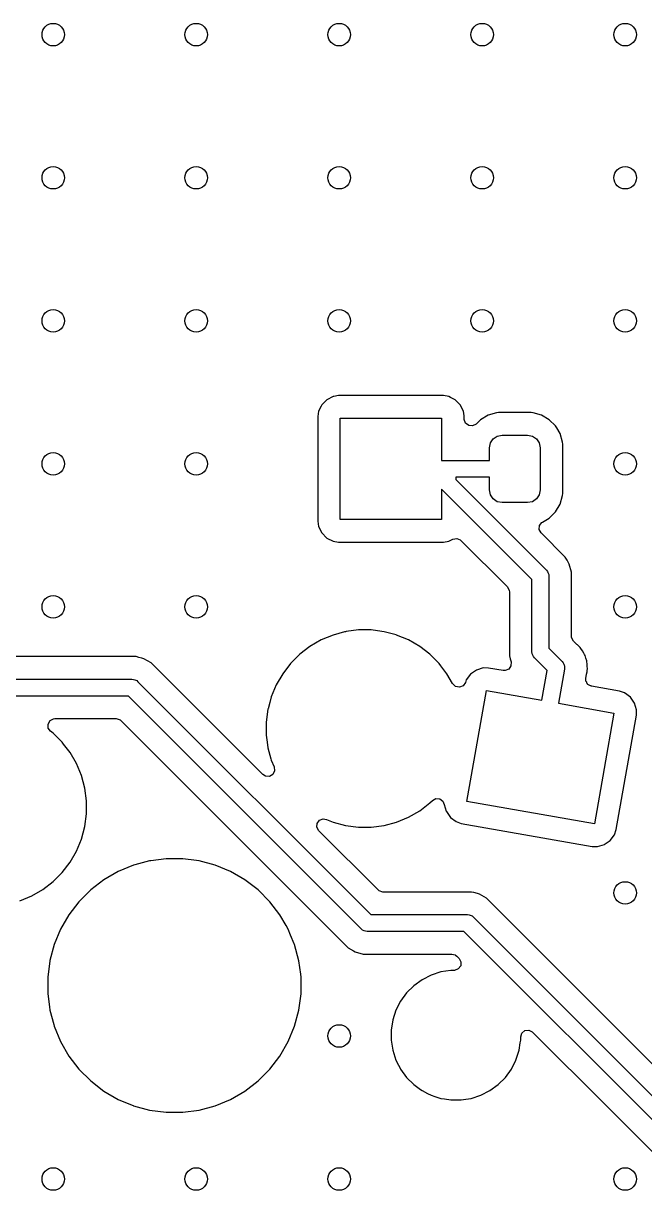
# Model space of a CAD drawing. Extents: x 2.6 to 14.2, y -9.4 to -3.8.
# Drawn here: x 5.362 to 5.797, y -6.041 to -5.223 of the extents above; entities that cross this region are included whole.
import ezdxf

# ---------------------------------------------------------------- set-up
doc = ezdxf.new("R2010")
doc.units = 0
doc.header["$MEASUREMENT"] = 0
doc.layers.add('BLACK', color=7, linetype='CONTINUOUS')

msp = doc.modelspace()

# ---------------------------------------------------------------- linework, layer by layer
at = {"layer": 'BLACK', "linetype": 'CONTINUOUS'}
for p, q in [((5.57464, -5.48574), (5.5711, -5.48927)), ((5.57909, -5.48347), (5.57464, -5.48574)), ((5.57464, -5.48574), (5.57464, -5.48574)), ((5.57464, -5.48574), (5.57464, -5.48574)), ((5.57959, -5.48339), (5.57909, -5.48347)), ((5.58278, -5.48289), (5.57959, -5.48339)), ((5.65613, -5.48289), (5.58278, -5.48289)), ((5.65982, -5.48347), (5.65613, -5.48289)), ((5.66101, -5.48408), (5.65982, -5.48347)), ((5.66427, -5.48574), (5.66101, -5.48408)), ((5.6678, -5.48927), (5.66427, -5.48574)), ((5.66427, -5.48574), (5.66427, -5.48574)), ((5.66427, -5.48574), (5.66427, -5.48574)), ((5.56884, -5.49372), (5.56825, -5.49741)), ((5.57059, -5.49028), (5.56884, -5.49372)), ((5.5711, -5.48927), (5.57059, -5.49028)), ((5.5711, -5.48927), (5.5711, -5.48927)), ((5.5711, -5.48927), (5.5711, -5.48927)), ((5.67007, -5.49372), (5.6678, -5.48927)), ((5.6678, -5.48927), (5.6678, -5.48927)), ((5.6678, -5.48927), (5.6678, -5.48927)), ((5.67058, -5.49696), (5.67007, -5.49372)), ((5.67065, -5.49741), (5.67058, -5.49696)), ((5.68735, -5.49654), (5.682, -5.49971)), ((5.69333, -5.49481), (5.68735, -5.49654)), ((5.68735, -5.49654), (5.68735, -5.49654)), ((5.69472, -5.4947), (5.69333, -5.49481)), ((5.71741, -5.4947), (5.69472, -5.4947)), ((5.69472, -5.4947), (5.69472, -5.4947)), ((5.71881, -5.49481), (5.71741, -5.4947)), ((5.72478, -5.49654), (5.71881, -5.49481)), ((5.71881, -5.49481), (5.71881, -5.49481)), ((5.73014, -5.49971), (5.72478, -5.49654)), ((5.72478, -5.49654), (5.72478, -5.49654)), ((5.56825, -5.49741), (5.56825, -5.57076)), ((5.58402, -5.56952), (5.58402, -5.49865)), ((5.58402, -5.49865), (5.65489, -5.49865)), ((5.65489, -5.49865), (5.65489, -5.52818)), ((5.67065, -5.49927), (5.67065, -5.49741)), ((5.67067, -5.49961), (5.67065, -5.49927)), ((5.67163, -5.50219), (5.67067, -5.49961)), ((5.67383, -5.50384), (5.67163, -5.50219)), ((5.67657, -5.50404), (5.67383, -5.50384)), ((5.67899, -5.50272), (5.67657, -5.50404)), ((5.682, -5.49971), (5.67899, -5.50272)), ((5.682, -5.49971), (5.682, -5.49971)), ((5.73454, -5.50411), (5.73014, -5.49971)), ((5.73014, -5.49971), (5.73014, -5.49971)), ((5.73534, -5.50547), (5.73454, -5.50411)), ((5.73454, -5.50411), (5.73454, -5.50411)), ((5.73771, -5.50946), (5.73534, -5.50547)), ((5.68902, -5.51593), (5.69094, -5.51306)), ((5.69094, -5.51306), (5.69382, -5.51114)), ((5.69382, -5.51114), (5.69721, -5.51046)), ((5.69721, -5.51046), (5.71493, -5.51046)), ((5.71493, -5.51046), (5.71832, -5.51114)), ((5.71832, -5.51114), (5.72119, -5.51306)), ((5.72119, -5.51306), (5.72311, -5.51593)), ((5.73944, -5.51544), (5.73771, -5.50946)), ((5.68835, -5.51932), (5.68902, -5.51593)), ((5.68835, -5.52818), (5.68835, -5.51932)), ((5.72311, -5.51593), (5.72378, -5.51932)), ((5.72378, -5.51932), (5.72378, -5.54885)), ((5.73955, -5.51684), (5.73944, -5.51544)), ((5.73955, -5.55134), (5.73955, -5.51684)), ((5.65489, -5.52818), (5.68835, -5.52818)), ((5.68835, -5.53999), (5.66473, -5.53999)), ((5.66473, -5.53999), (5.66473, -5.54149)), ((5.66473, -5.54149), (5.72812, -5.60489)), ((5.68835, -5.54885), (5.68835, -5.53999)), ((5.71804, -5.61151), (5.65489, -5.54835)), ((5.65489, -5.54835), (5.65489, -5.56952)), ((5.68902, -5.55224), (5.68835, -5.54885)), ((5.69094, -5.55511), (5.68902, -5.55224)), ((5.72311, -5.55224), (5.72119, -5.55511)), ((5.72378, -5.54885), (5.72311, -5.55224)), ((5.73771, -5.55871), (5.73944, -5.55273)), ((5.73944, -5.55273), (5.73955, -5.55134)), ((5.69382, -5.55703), (5.69094, -5.55511)), ((5.69721, -5.55771), (5.69382, -5.55703)), ((5.71493, -5.55771), (5.69721, -5.55771)), ((5.71832, -5.55703), (5.71493, -5.55771)), ((5.72119, -5.55511), (5.71832, -5.55703)), ((5.73454, -5.56406), (5.73771, -5.55871)), ((5.56825, -5.57076), (5.56854, -5.5726)), ((5.65489, -5.56952), (5.58402, -5.56952)), ((5.72541, -5.57126), (5.73014, -5.56846)), ((5.73014, -5.56846), (5.73454, -5.56406)), ((5.56854, -5.5726), (5.56884, -5.57445)), ((5.56884, -5.57445), (5.5711, -5.5789)), ((5.5711, -5.5789), (5.5711, -5.5789)), ((5.5711, -5.5789), (5.5711, -5.5789)), ((5.5711, -5.5789), (5.57464, -5.58243)), ((5.72313, -5.5765), (5.72333, -5.57375)), ((5.72445, -5.57891), (5.72313, -5.5765)), ((5.72333, -5.57375), (5.72497, -5.57155)), ((5.74129, -5.59576), (5.72445, -5.57891)), ((5.72497, -5.57155), (5.72541, -5.57126)), ((5.57464, -5.58243), (5.57464, -5.58243)), ((5.57464, -5.58243), (5.57464, -5.58244)), ((5.57464, -5.58244), (5.57894, -5.58463)), ((5.57894, -5.58463), (5.57909, -5.5847)), ((5.57909, -5.5847), (5.58278, -5.58529)), ((5.58278, -5.58529), (5.58278, -5.58529)), ((5.58278, -5.58529), (5.65613, -5.58529)), ((5.65613, -5.58529), (5.65982, -5.5847)), ((5.65982, -5.5847), (5.6627, -5.58323)), ((5.6627, -5.58323), (5.6654, -5.58273)), ((5.6654, -5.58273), (5.66795, -5.58376)), ((5.66795, -5.58376), (5.66837, -5.58413)), ((5.66837, -5.58413), (5.70085, -5.61661)), ((5.74258, -5.59798), (5.74129, -5.59576)), ((5.74415, -5.6007), (5.74258, -5.59798)), ((5.74562, -5.60621), (5.74415, -5.6007)), ((5.71804, -5.66197), (5.71804, -5.61151)), ((5.72812, -5.60489), (5.72886, -5.60578)), ((5.72886, -5.60578), (5.72917, -5.60653)), ((5.72917, -5.60653), (5.72974, -5.60791)), ((5.72974, -5.60791), (5.72985, -5.60906)), ((5.72985, -5.60906), (5.72985, -5.65953)), ((5.74562, -5.65097), (5.74562, -5.60621)), ((5.74562, -5.60621), (5.74562, -5.60621)), ((5.70085, -5.61661), (5.70216, -5.61902)), ((5.70216, -5.61902), (5.70228, -5.62006)), ((5.70228, -5.62006), (5.70228, -5.66483)), ((5.57895, -5.65024), (5.57061, -5.6537)), ((5.58698, -5.64809), (5.57895, -5.65024)), ((5.58768, -5.6479), (5.58698, -5.64809)), ((5.58811, -5.64784), (5.58768, -5.6479)), ((5.59664, -5.64672), (5.58811, -5.64784)), ((5.60567, -5.64672), (5.59664, -5.64672)), ((5.59664, -5.64672), (5.59664, -5.64672)), ((5.61313, -5.6477), (5.60567, -5.64672)), ((5.60567, -5.64672), (5.60567, -5.64672)), ((5.61463, -5.6479), (5.61313, -5.6477)), ((5.62302, -5.65015), (5.61463, -5.6479)), ((5.62336, -5.65024), (5.62302, -5.65015)), ((5.6317, -5.6537), (5.62336, -5.65024)), ((5.74573, -5.65201), (5.74562, -5.65097)), ((5.74705, -5.65442), (5.74573, -5.65201)), ((5.56278, -5.65821), (5.55562, -5.66371)), ((5.57061, -5.6537), (5.56278, -5.65821)), ((5.57061, -5.6537), (5.57061, -5.6537)), ((5.63953, -5.65821), (5.6317, -5.6537)), ((5.6317, -5.6537), (5.6317, -5.6537)), ((5.64669, -5.66371), (5.63953, -5.65821)), ((5.72985, -5.65953), (5.73917, -5.66884)), ((5.7495, -5.65687), (5.74705, -5.65442)), ((5.74982, -5.65716), (5.7495, -5.65687)), ((5.75111, -5.65825), (5.74982, -5.65716)), ((5.75166, -5.65903), (5.75111, -5.65825)), ((5.75111, -5.65825), (5.75111, -5.65825)), ((5.75111, -5.65825), (5.75111, -5.65825)), ((5.75234, -5.65971), (5.75166, -5.65903)), ((5.75329, -5.66136), (5.75234, -5.65971)), ((5.44116, -5.66536), (5.27231, -5.66536)), ((5.44319, -5.6659), (5.44116, -5.66536)), ((5.44116, -5.66536), (5.44116, -5.66536)), ((5.44522, -5.66645), (5.44319, -5.6659)), ((5.44667, -5.66684), (5.44522, -5.66645)), ((5.44522, -5.66645), (5.44522, -5.66645)), ((5.45161, -5.66969), (5.44667, -5.66684)), ((5.44667, -5.66684), (5.44667, -5.66684)), ((5.55562, -5.66371), (5.54923, -5.6701)), ((5.65308, -5.6701), (5.64669, -5.66371)), ((5.64669, -5.66371), (5.64669, -5.66371)), ((5.70228, -5.66483), (5.70281, -5.66684)), ((5.70281, -5.66684), (5.7034, -5.66903)), ((5.7034, -5.66903), (5.70334, -5.67178)), ((5.71816, -5.66312), (5.71804, -5.66197)), ((5.71824, -5.66334), (5.71816, -5.66312)), ((5.71904, -5.66525), (5.71824, -5.66334)), ((5.71977, -5.66615), (5.71904, -5.66525)), ((5.72865, -5.67502), (5.71977, -5.66615)), ((5.73917, -5.66884), (5.73991, -5.66974)), ((5.75439, -5.66292), (5.75329, -5.66136)), ((5.75471, -5.66382), (5.75439, -5.66292)), ((5.75519, -5.66465), (5.75471, -5.66382)), ((5.75569, -5.6665), (5.75519, -5.66465)), ((5.75634, -5.66829), (5.75569, -5.6665)), ((5.75642, -5.66924), (5.75634, -5.66829)), ((5.52971, -5.74779), (5.45161, -5.66969)), ((5.45161, -5.66969), (5.45161, -5.66969)), ((5.54373, -5.67727), (5.53921, -5.68509)), ((5.54923, -5.6701), (5.54373, -5.67727)), ((5.65441, -5.67183), (5.65308, -5.6701)), ((5.65308, -5.6701), (5.65308, -5.6701)), ((5.65308, -5.6701), (5.65308, -5.6701)), ((5.65858, -5.67727), (5.65441, -5.67183)), ((5.66251, -5.68407), (5.65858, -5.67727)), ((5.65858, -5.67727), (5.65858, -5.67727)), ((5.65858, -5.67727), (5.65858, -5.67727)), ((5.6792, -5.67471), (5.67511, -5.67757)), ((5.68398, -5.67325), (5.6792, -5.67471)), ((5.6792, -5.67471), (5.6792, -5.67471)), ((5.68771, -5.67331), (5.68398, -5.67325)), ((5.68398, -5.67325), (5.68398, -5.67325)), ((5.69784, -5.6751), (5.68771, -5.67331)), ((5.68771, -5.67331), (5.68771, -5.67331)), ((5.69927, -5.67514), (5.69784, -5.6751)), ((5.70179, -5.67406), (5.69927, -5.67514)), ((5.70334, -5.67178), (5.70179, -5.67406)), ((5.72497, -5.69589), (5.72865, -5.67502)), ((5.74081, -5.67404), (5.7366, -5.69795)), ((5.73991, -5.66974), (5.7401, -5.67022)), ((5.7401, -5.67022), (5.7404, -5.67064)), ((5.7404, -5.67064), (5.74054, -5.67127)), ((5.74054, -5.67127), (5.74079, -5.67187)), ((5.74079, -5.67187), (5.74079, -5.67239)), ((5.74079, -5.67239), (5.7409, -5.67289)), ((5.7409, -5.67289), (5.74081, -5.67404)), ((5.75623, -5.67751), (5.75667, -5.67587)), ((5.75667, -5.67017), (5.75642, -5.66924)), ((5.75667, -5.67207), (5.75667, -5.67017)), ((5.75669, -5.67229), (5.75667, -5.67207)), ((5.75667, -5.67534), (5.75674, -5.67449)), ((5.75667, -5.67587), (5.75667, -5.67534)), ((5.7568, -5.67353), (5.75669, -5.67229)), ((5.75674, -5.67449), (5.75679, -5.67421)), ((5.75679, -5.67421), (5.75684, -5.67397)), ((5.75684, -5.67397), (5.7568, -5.67353)), ((5.26591, -5.68113), (5.4383, -5.68113)), ((5.4383, -5.68113), (5.43946, -5.68124)), ((5.43946, -5.68124), (5.44024, -5.68156)), ((5.44024, -5.68156), (5.44158, -5.68212)), ((5.44158, -5.68212), (5.44248, -5.68286)), ((5.44248, -5.68286), (5.60529, -5.84567)), ((5.53921, -5.68509), (5.53576, -5.69344)), ((5.53921, -5.68509), (5.53921, -5.68509)), ((5.66262, -5.68427), (5.66251, -5.68407)), ((5.66462, -5.68617), (5.66262, -5.68427)), ((5.66262, -5.68427), (5.66262, -5.68427)), ((5.67146, -5.68341), (5.66987, -5.68566)), ((5.6721, -5.68156), (5.67146, -5.68341)), ((5.67511, -5.67757), (5.6721, -5.68156)), ((5.67511, -5.67757), (5.67511, -5.67757)), ((5.75567, -5.68174), (5.75571, -5.68035)), ((5.75578, -5.682), (5.75567, -5.68174)), ((5.75571, -5.68035), (5.75614, -5.67792)), ((5.75579, -5.68242), (5.75578, -5.682)), ((5.75633, -5.68331), (5.75579, -5.68242)), ((5.75614, -5.67792), (5.75623, -5.67751)), ((5.75673, -5.68427), (5.75633, -5.68331)), ((5.75702, -5.68448), (5.75673, -5.68427)), ((5.75721, -5.68478), (5.75702, -5.68448)), ((5.75814, -5.68524), (5.75721, -5.68478)), ((5.759, -5.68583), (5.75814, -5.68524)), ((5.43586, -5.69294), (5.26347, -5.69294)), ((5.59867, -5.85575), (5.43586, -5.69294)), ((5.53576, -5.69344), (5.53472, -5.69732)), ((5.66732, -5.68668), (5.66462, -5.68617)), ((5.66987, -5.68566), (5.66732, -5.68668)), ((5.67252, -5.7666), (5.6862, -5.68906)), ((5.6862, -5.68906), (5.72497, -5.69589)), ((5.75935, -5.68584), (5.759, -5.68583)), ((5.75967, -5.686), (5.75935, -5.68584)), ((5.77933, -5.68947), (5.75967, -5.686)), ((5.78287, -5.69069), (5.77933, -5.68947)), ((5.77933, -5.68947), (5.77933, -5.68947)), ((5.77933, -5.68947), (5.77933, -5.68947)), ((5.77933, -5.68947), (5.77933, -5.68947)), ((5.77933, -5.68947), (5.77933, -5.68947)), ((5.78686, -5.69369), (5.78287, -5.69069)), ((5.78287, -5.69069), (5.78287, -5.69069)), ((5.78287, -5.69069), (5.78287, -5.69069)), ((5.53351, -5.70181), (5.53342, -5.70217)), ((5.53472, -5.69732), (5.53351, -5.70181)), ((5.7366, -5.69795), (5.77537, -5.70478)), ((5.78972, -5.69778), (5.78686, -5.69369)), ((5.79118, -5.70256), (5.78972, -5.69778)), ((5.38096, -5.71009), (5.38339, -5.7088)), ((5.38339, -5.7088), (5.38437, -5.7087)), ((5.38437, -5.7087), (5.4273, -5.7087)), ((5.4273, -5.7087), (5.42994, -5.70948)), ((5.42994, -5.70948), (5.43076, -5.71013)), ((5.53342, -5.70217), (5.53224, -5.71112)), ((5.53342, -5.70217), (5.53342, -5.70217)), ((5.77537, -5.70478), (5.7617, -5.78233)), ((5.77701, -5.78629), (5.79112, -5.7063)), ((5.79112, -5.7063), (5.79118, -5.70276)), ((5.79118, -5.70276), (5.79118, -5.70256)), ((5.79118, -5.70256), (5.79118, -5.70256)), ((5.79118, -5.70256), (5.79118, -5.70256)), ((5.79118, -5.70256), (5.79118, -5.70256)), ((5.37962, -5.71249), (5.38096, -5.71009)), ((5.37978, -5.71524), (5.37962, -5.71249)), ((5.3814, -5.71746), (5.37978, -5.71524)), ((5.38313, -5.71878), (5.3814, -5.71746)), ((5.43076, -5.71013), (5.58953, -5.86891)), ((5.53224, -5.71112), (5.53224, -5.72016)), ((5.38951, -5.72517), (5.38313, -5.71878)), ((5.38313, -5.71878), (5.38313, -5.71878)), ((5.38313, -5.71878), (5.38313, -5.71878)), ((5.39049, -5.72645), (5.38951, -5.72517)), ((5.38951, -5.72517), (5.38951, -5.72517)), ((5.38951, -5.72517), (5.38951, -5.72517)), ((5.53224, -5.72016), (5.53289, -5.72512)), ((5.53289, -5.72512), (5.53342, -5.72911)), ((5.39501, -5.73234), (5.39049, -5.72645)), ((5.39953, -5.74016), (5.39501, -5.73234)), ((5.39501, -5.73234), (5.39501, -5.73234)), ((5.39501, -5.73234), (5.39501, -5.73234)), ((5.53342, -5.72911), (5.53549, -5.73685)), ((5.40065, -5.74285), (5.39953, -5.74016)), ((5.39953, -5.74016), (5.39953, -5.74016)), ((5.39953, -5.74016), (5.39953, -5.74016)), ((5.53549, -5.73685), (5.53576, -5.73784)), ((5.53576, -5.73784), (5.53576, -5.73784)), ((5.53576, -5.73784), (5.53767, -5.74247)), ((5.53767, -5.74247), (5.53797, -5.7452)), ((5.40299, -5.74851), (5.40065, -5.74285)), ((5.40533, -5.75723), (5.40299, -5.74851)), ((5.53162, -5.74897), (5.52971, -5.74779)), ((5.53437, -5.74907), (5.53162, -5.74897)), ((5.53673, -5.74766), (5.53437, -5.74907)), ((5.53797, -5.7452), (5.53673, -5.74766)), ((5.40651, -5.76619), (5.40533, -5.75723)), ((5.40651, -5.77523), (5.40651, -5.76619)), ((5.64669, -5.76757), (5.6484, -5.76586)), ((5.6484, -5.76586), (5.65082, -5.76454)), ((5.65082, -5.76454), (5.65356, -5.76474)), ((5.65356, -5.76474), (5.65576, -5.76638)), ((5.65576, -5.76638), (5.65669, -5.76863)), ((5.7617, -5.78233), (5.67252, -5.7666)), ((5.40533, -5.78418), (5.40651, -5.77523)), ((5.6317, -5.77758), (5.63953, -5.77307)), ((5.63953, -5.77307), (5.64669, -5.76757)), ((5.65669, -5.76863), (5.65671, -5.76882)), ((5.65671, -5.76882), (5.65809, -5.77333)), ((5.65809, -5.77333), (5.65818, -5.7736)), ((5.65818, -5.7736), (5.66104, -5.77769)), ((5.56769, -5.78467), (5.56788, -5.78193)), ((5.56788, -5.78193), (5.56953, -5.77972)), ((5.56953, -5.77972), (5.57211, -5.77876)), ((5.57211, -5.77876), (5.57433, -5.77912)), ((5.57433, -5.77912), (5.57895, -5.78104)), ((5.57895, -5.78104), (5.58768, -5.78338)), ((5.58768, -5.78338), (5.59664, -5.78456)), ((5.60567, -5.78456), (5.61463, -5.78338)), ((5.61463, -5.78338), (5.62336, -5.78104)), ((5.62336, -5.78104), (5.6317, -5.77758)), ((5.66104, -5.77769), (5.66503, -5.7807)), ((5.66503, -5.7807), (5.66856, -5.78191)), ((5.66856, -5.78191), (5.76018, -5.79807)), ((5.40299, -5.79291), (5.40533, -5.78418)), ((5.56901, -5.78708), (5.56769, -5.78467)), ((5.61039, -5.82847), (5.56901, -5.78708)), ((5.59664, -5.78456), (5.59664, -5.78456)), ((5.59664, -5.78456), (5.60567, -5.78456)), ((5.60567, -5.78456), (5.60567, -5.78456)), ((5.77279, -5.79381), (5.77579, -5.78982)), ((5.77579, -5.78982), (5.77701, -5.78629)), ((5.39953, -5.80126), (5.40299, -5.79291)), ((5.76018, -5.79807), (5.76093, -5.79808)), ((5.76093, -5.79808), (5.76392, -5.79813)), ((5.76392, -5.79813), (5.76717, -5.79714)), ((5.76392, -5.79813), (5.76392, -5.79813)), ((5.76392, -5.79813), (5.76392, -5.79813)), ((5.76717, -5.79714), (5.7687, -5.79667)), ((5.7687, -5.79667), (5.76922, -5.79631)), ((5.7687, -5.79667), (5.7687, -5.79667)), ((5.7687, -5.79667), (5.7687, -5.79667)), ((5.76922, -5.79631), (5.77279, -5.79381)), ((5.77279, -5.79381), (5.77279, -5.79381)), ((5.77279, -5.79381), (5.77279, -5.79381)), ((5.39501, -5.80908), (5.39953, -5.80126)), ((5.45062, -5.80815), (5.44029, -5.81092)), ((5.45157, -5.80802), (5.45062, -5.80815)), ((5.46214, -5.80663), (5.45157, -5.80802)), ((5.47375, -5.80663), (5.46214, -5.80663)), ((5.46214, -5.80663), (5.46214, -5.80663)), ((5.48334, -5.8079), (5.47375, -5.80663)), ((5.47375, -5.80663), (5.47375, -5.80663)), ((5.48527, -5.80815), (5.48334, -5.8079)), ((5.49649, -5.81116), (5.48527, -5.80815)), ((5.38313, -5.82263), (5.38951, -5.81625)), ((5.38951, -5.81625), (5.39501, -5.80908)), ((5.38951, -5.81625), (5.38951, -5.81625)), ((5.38951, -5.81625), (5.38951, -5.81625)), ((5.42867, -5.8156), (5.41861, -5.82141)), ((5.4394, -5.81116), (5.42867, -5.8156)), ((5.42867, -5.8156), (5.42867, -5.8156)), ((5.44029, -5.81092), (5.4394, -5.81116)), ((5.4394, -5.81116), (5.4394, -5.81116)), ((5.50722, -5.8156), (5.49649, -5.81116)), ((5.49649, -5.81116), (5.49649, -5.81116)), ((5.49649, -5.81116), (5.49649, -5.81116)), ((5.51728, -5.82141), (5.50722, -5.8156)), ((5.50722, -5.8156), (5.50722, -5.8156)), ((5.37596, -5.82813), (5.38313, -5.82263)), ((5.38313, -5.82263), (5.38313, -5.82263)), ((5.38313, -5.82263), (5.38313, -5.82263)), ((5.41861, -5.82141), (5.4094, -5.82848)), ((5.52649, -5.82848), (5.51728, -5.82141)), ((5.35979, -5.83611), (5.36814, -5.83265)), ((5.36814, -5.83265), (5.37596, -5.82813)), ((5.4094, -5.82848), (5.40119, -5.83669)), ((5.4094, -5.82848), (5.4094, -5.82848)), ((5.5347, -5.83669), (5.52649, -5.82848)), ((5.52649, -5.82848), (5.52649, -5.82848)), ((5.6112, -5.82912), (5.61039, -5.82847)), ((5.61384, -5.8299), (5.6112, -5.82912)), ((5.67581, -5.8299), (5.61384, -5.8299)), ((5.6775, -5.83035), (5.67581, -5.8299)), ((5.67581, -5.8299), (5.67581, -5.8299)), ((5.67992, -5.831), (5.6775, -5.83035)), ((5.68132, -5.83137), (5.67992, -5.831)), ((5.67992, -5.831), (5.67992, -5.831)), ((5.68626, -5.83423), (5.68132, -5.83137)), ((5.68132, -5.83137), (5.68132, -5.83137)), ((5.40119, -5.83669), (5.39412, -5.84591)), ((5.40119, -5.83669), (5.40119, -5.83669)), ((5.54177, -5.84591), (5.5347, -5.83669)), ((5.5347, -5.83669), (5.5347, -5.83669)), ((5.7755, -5.92346), (5.68626, -5.83423)), ((5.39412, -5.84591), (5.38831, -5.85596)), ((5.54607, -5.85335), (5.54177, -5.84591)), ((5.60529, -5.84567), (5.67296, -5.84567)), ((5.67296, -5.84567), (5.67411, -5.84578)), ((5.67411, -5.84578), (5.67472, -5.84603)), ((5.67472, -5.84603), (5.67624, -5.84666)), ((5.67624, -5.84666), (5.67713, -5.8474)), ((5.67713, -5.8474), (5.85747, -6.02773)), ((5.38831, -5.85596), (5.38386, -5.86669)), ((5.38831, -5.85596), (5.38831, -5.85596)), ((5.54758, -5.85596), (5.54607, -5.85335)), ((5.54926, -5.86003), (5.54758, -5.85596)), ((5.59956, -5.85648), (5.59867, -5.85575)), ((5.60067, -5.85694), (5.59956, -5.85648)), ((5.60169, -5.85736), (5.60067, -5.85694)), ((5.55181, -5.86618), (5.54926, -5.86003)), ((5.60284, -5.85748), (5.60169, -5.85736)), ((5.67051, -5.85748), (5.60284, -5.85748)), ((5.84739, -6.03436), (5.67051, -5.85748)), ((5.38386, -5.86669), (5.38087, -5.87788)), ((5.38386, -5.86669), (5.38386, -5.86669)), ((5.55203, -5.86669), (5.55181, -5.86618)), ((5.55503, -5.87791), (5.55203, -5.86669)), ((5.58953, -5.86891), (5.59334, -5.87111)), ((5.59334, -5.87111), (5.59448, -5.87177)), ((5.59448, -5.87177), (5.59999, -5.87324)), ((5.59999, -5.87324), (5.59999, -5.87324)), ((5.59999, -5.87324), (5.6057, -5.87324)), ((5.6057, -5.87324), (5.66196, -5.87324)), ((5.66196, -5.87324), (5.66312, -5.87358)), ((5.66312, -5.87358), (5.6643, -5.87384)), ((5.38086, -5.87791), (5.37934, -5.88943)), ((5.38087, -5.87788), (5.38086, -5.87791)), ((5.38086, -5.87791), (5.38086, -5.87791)), ((5.55629, -5.88744), (5.55503, -5.87791)), ((5.6643, -5.87384), (5.66449, -5.87399)), ((5.66449, -5.87399), (5.6646, -5.87402)), ((5.6646, -5.87402), (5.66541, -5.87467)), ((5.66541, -5.87467), (5.66707, -5.87634)), ((5.66819, -5.88149), (5.66655, -5.8837)), ((5.66707, -5.87634), (5.66839, -5.87875)), ((5.66839, -5.87875), (5.66819, -5.88149)), ((5.37934, -5.88943), (5.37934, -5.90104)), ((5.55655, -5.88942), (5.55629, -5.88744)), ((5.55655, -5.88943), (5.55655, -5.88942)), ((5.55655, -5.90104), (5.55655, -5.88943)), ((5.64752, -5.88799), (5.64117, -5.89123)), ((5.6543, -5.88579), (5.64752, -5.88799)), ((5.64752, -5.88799), (5.64752, -5.88799)), ((5.66134, -5.88467), (5.6543, -5.88579)), ((5.66362, -5.88467), (5.66134, -5.88467)), ((5.66397, -5.88466), (5.66362, -5.88467)), ((5.66655, -5.8837), (5.66397, -5.88466)), ((5.6354, -5.89542), (5.63036, -5.90046)), ((5.64117, -5.89123), (5.6354, -5.89542)), ((5.6354, -5.89542), (5.6354, -5.89542)), ((5.37934, -5.90104), (5.38053, -5.91005)), ((5.55503, -5.91256), (5.55655, -5.90104)), ((5.62617, -5.90623), (5.62293, -5.91258)), ((5.63036, -5.90046), (5.62617, -5.90623)), ((5.63036, -5.90046), (5.63036, -5.90046)), ((5.38053, -5.91005), (5.38086, -5.91256)), ((5.38086, -5.91256), (5.38353, -5.92252)), ((5.55203, -5.92378), (5.55503, -5.91256)), ((5.62293, -5.91258), (5.62073, -5.91936)), ((5.62293, -5.91258), (5.62293, -5.91258)), ((5.38353, -5.92252), (5.38386, -5.92378)), ((5.62073, -5.91936), (5.61961, -5.9264)), ((5.38386, -5.92378), (5.38386, -5.92378)), ((5.38386, -5.92378), (5.38831, -5.93451)), ((5.54758, -5.93451), (5.55203, -5.92378)), ((5.61961, -5.9264), (5.61961, -5.93353)), ((5.7102, -5.93125), (5.71098, -5.92861)), ((5.71098, -5.92861), (5.71306, -5.92681)), ((5.71306, -5.92681), (5.71578, -5.92642)), ((5.71578, -5.92642), (5.71828, -5.92756)), ((5.71828, -5.92756), (5.71854, -5.9278)), ((5.71854, -5.9278), (5.77063, -5.9799)), ((5.85831, -6.00627), (5.7755, -5.92346)), ((5.38831, -5.93451), (5.38831, -5.93451)), ((5.38831, -5.93451), (5.39412, -5.94457)), ((5.54177, -5.94457), (5.54758, -5.93451)), ((5.61961, -5.93353), (5.62073, -5.94057)), ((5.70909, -5.94057), (5.70992, -5.9353)), ((5.70992, -5.9353), (5.7102, -5.93353)), ((5.7102, -5.93353), (5.7102, -5.93125)), ((5.39412, -5.94457), (5.40119, -5.95378)), ((5.5347, -5.95378), (5.54177, -5.94457)), ((5.62073, -5.94057), (5.62293, -5.94735)), ((5.70688, -5.94735), (5.70909, -5.94057)), ((5.40119, -5.95378), (5.40119, -5.95378)), ((5.40119, -5.95378), (5.4094, -5.96199)), ((5.52649, -5.96199), (5.5347, -5.95378)), ((5.62293, -5.94735), (5.62293, -5.94735)), ((5.62293, -5.94735), (5.62471, -5.95086)), ((5.62471, -5.95086), (5.62606, -5.95349)), ((5.62606, -5.95349), (5.62617, -5.95371)), ((5.62617, -5.95371), (5.63036, -5.95947)), ((5.69946, -5.95947), (5.70365, -5.95371)), ((5.70365, -5.95371), (5.70688, -5.94735)), ((5.4094, -5.96199), (5.4094, -5.96199)), ((5.4094, -5.96199), (5.41861, -5.96906)), ((5.51728, -5.96906), (5.52649, -5.96199)), ((5.63036, -5.95947), (5.63036, -5.95947)), ((5.63036, -5.95947), (5.6354, -5.96452)), ((5.69441, -5.96452), (5.69946, -5.95947)), ((5.41861, -5.96906), (5.42867, -5.97487)), ((5.50722, -5.97487), (5.51728, -5.96906)), ((5.6354, -5.96452), (5.6354, -5.96452)), ((5.6354, -5.96452), (5.6401, -5.96793)), ((5.6401, -5.96793), (5.64117, -5.96871)), ((5.64117, -5.96871), (5.645, -5.97066)), ((5.645, -5.97066), (5.64752, -5.97194)), ((5.68229, -5.97194), (5.68865, -5.96871)), ((5.68865, -5.96871), (5.69441, -5.96452)), ((5.42867, -5.97487), (5.42867, -5.97487)), ((5.42867, -5.97487), (5.42867, -5.97487)), ((5.42867, -5.97487), (5.43485, -5.97743)), ((5.43485, -5.97743), (5.4391, -5.97919)), ((5.4391, -5.97919), (5.4394, -5.97932)), ((5.4394, -5.97932), (5.45062, -5.98232)), ((5.48527, -5.98232), (5.49649, -5.97932)), ((5.49649, -5.97932), (5.50722, -5.97487)), ((5.64752, -5.97194), (5.64752, -5.97194)), ((5.64752, -5.97194), (5.65009, -5.97278)), ((5.65009, -5.97278), (5.6543, -5.97415)), ((5.6543, -5.97415), (5.65684, -5.97455)), ((5.65684, -5.97455), (5.66134, -5.97526)), ((5.66134, -5.97526), (5.66134, -5.97526)), ((5.66134, -5.97526), (5.66847, -5.97526)), ((5.66847, -5.97526), (5.67189, -5.97472)), ((5.67189, -5.97472), (5.67551, -5.97415)), ((5.67551, -5.97415), (5.68229, -5.97194)), ((5.77063, -5.9799), (5.83146, -6.04072)), ((5.45062, -5.98232), (5.46214, -5.98384)), ((5.46214, -5.98384), (5.46214, -5.98384)), ((5.46214, -5.98384), (5.47375, -5.98384)), ((5.47375, -5.98384), (5.48527, -5.98232)), ((5.47375, -5.98384), (5.47375, -5.98384))]:
    msp.add_line(p, q, dxfattribs=at)
at = {"layer": 'BLACK'}
for centre in [(5.38323, -5.23054), (5.48323, -5.23054), (5.58323, -5.23054), (5.68323, -5.23054), (5.78323, -5.23054), (5.38323, -5.33054), (5.48323, -5.33054), (5.58323, -5.33054), (5.68323, -5.33054), (5.78323, -5.33054), (5.38323, -5.43054), (5.48323, -5.43054), (5.58323, -5.43054), (5.68323, -5.43054), (5.78323, -5.43054), (5.38323, -5.53054), (5.48323, -5.53054), (5.78323, -5.53054), (5.38323, -5.63054), (5.48323, -5.63054), (5.78323, -5.63054), (5.78323, -5.83054), (5.58323, -5.93054), (5.38323, -6.03054), (5.48323, -6.03054), (5.58323, -6.03054), (5.78323, -6.03054)]:
    msp.add_circle(centre, 0.00787, dxfattribs=at)

doc.saveas('drawing.dxf')
